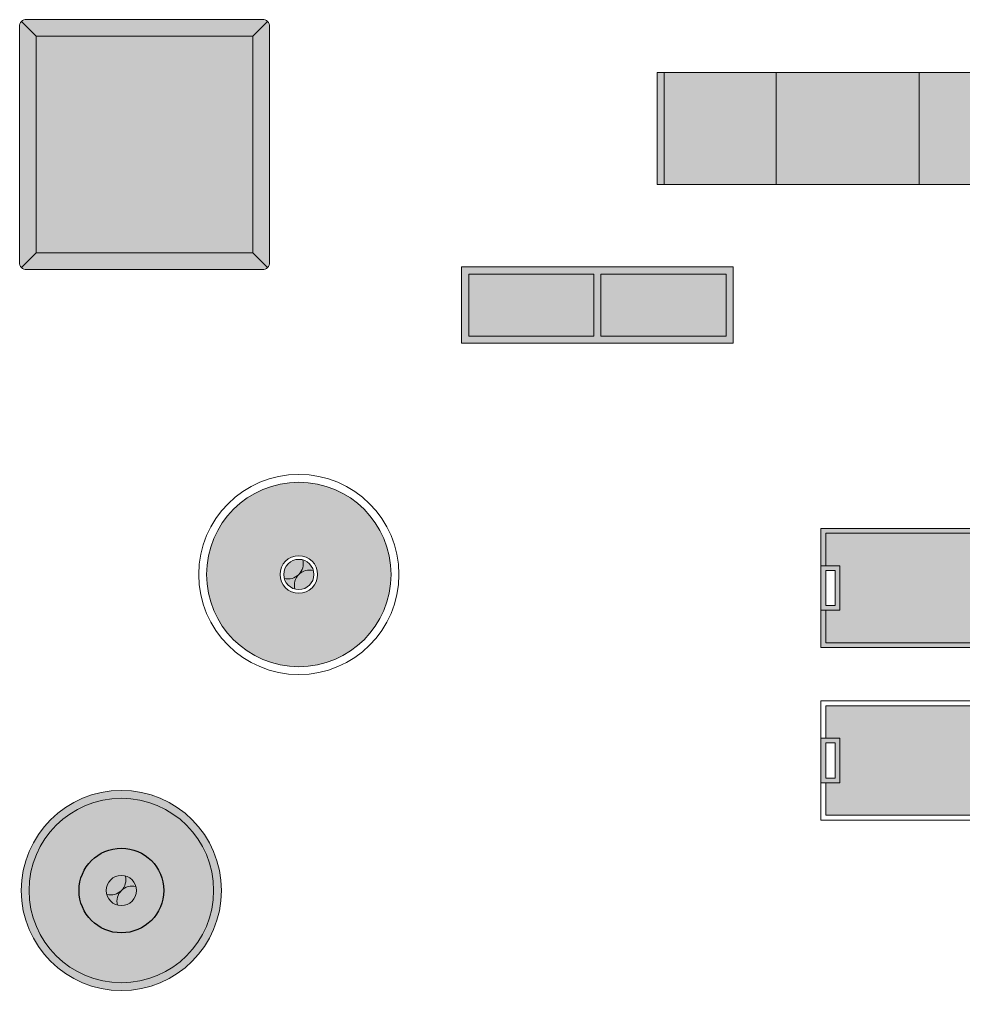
# Model space of a CAD drawing. Header units: metres. Extents: x 266 to 276.3, y 144.8 to 155.
# Drawn here: x 265.957 to 269.92, y 150.965 to 155.042 of the extents above; entities that cross this region are included whole.
import ezdxf

# ---------------------------------------------------------------- set-up
doc = ezdxf.new("R2010")
doc.units = ezdxf.units.M
doc.linetypes.add('HIDDEN2', pattern=[4.7625, 3.175, -1.5875])
for name, color, linetype, lineweight in [('cotas', 250, 'Continuous', 5), ('estofado', 7, 'Continuous', 25), ('mesa', 7, 'Continuous', 9), ('moveis', 254, 'Continuous', 5), ('parede', 7, 'Continuous', 30)]:
    doc.layers.add(name, color=color, linetype=linetype, lineweight=lineweight)

# ---------------------------------------------------------------- blocks, each defined once
blk = doc.blocks.new('Aparador Angra')
at = {"layer": 'mesa', "ltscale": 0.01}
h = blk.add_hatch(color=34, dxfattribs=at)
h.dxf.hatch_style = 1
h.set_gradient(color1=(104, 74, 44), color2=(14, 10, 6), one_color=1, tint=0.04, name='CURVED')
h.paths.add_polyline_path([(-0.73, -0.02), (-0.73, -0.1563), (-0.6709, -0.1563), (-0.6709, -0.3437), (-0.73, -0.3437), (-0.73, -0.48), (0.73, -0.48), (0.73, -0.3437), (0.6709, -0.3437), (0.6709, -0.1563), (0.73, -0.1563), (0.73, -0.02)])
h = blk.add_hatch(color=34, dxfattribs=at)
h.dxf.hatch_style = 1
h.set_gradient(color1=(102, 117, 117), one_color=1, tint=1, name='INVCYLINDER')
h.paths.add_polyline_path([(-0.6709, -0.1563), (-0.75, -0.1563), (-0.75, -0.3437), (-0.6709, -0.3437)])
h.paths.add_polyline_path([(-0.6909, -0.1763), (-0.6909, -0.3237), (-0.73, -0.3237), (-0.73, -0.1763)], flags=16)
h = blk.add_hatch(color=34, dxfattribs=at)
h.dxf.hatch_style = 1
h.set_gradient(color1=(102, 117, 117), one_color=1, tint=1, name='INVCYLINDER')
h.paths.add_polyline_path([(0.6709, -0.1563), (0.6709, -0.3437), (0.75, -0.3437), (0.75, -0.1563)])
h.paths.add_polyline_path([(0.73, -0.1763), (0.73, -0.3237), (0.6909, -0.3237), (0.6909, -0.1763)], flags=16)
at = {"layer": 'mesa', "color": 34, "ltscale": 0.01}
blk.add_lwpolyline([(-0.75, -0.5), (0.75, -0.5), (0.75, 0), (-0.75, 0)], close=True, dxfattribs=at)
for points in [[(0.73, -0.1563), (0.73, -0.02), (-0.73, -0.02), (-0.73, -0.1563)], [(-0.73, -0.3437), (-0.73, -0.48), (0.73, -0.48), (0.73, -0.3437)]]:
    blk.add_lwpolyline(points, dxfattribs=at)
at = {"layer": 'mesa', "color": 252, "ltscale": 0.01}
for points in [[(-0.75, -0.1563), (-0.6709, -0.1563), (-0.6709, -0.3437), (-0.75, -0.3437)], [(0.75, -0.1563), (0.6709, -0.1563), (0.6709, -0.3437), (0.75, -0.3437)], [(-0.73, -0.1763), (-0.6909, -0.1763), (-0.6909, -0.3237), (-0.73, -0.3237)], [(0.73, -0.1763), (0.6909, -0.1763), (0.6909, -0.3237), (0.73, -0.3237)]]:
    blk.add_lwpolyline(points, close=True, dxfattribs=at)
blk = doc.blocks.new('Mesa com madeira')
at = {"layer": 'estofado', "lineweight": 9, "ltscale": 0.1}
h = blk.add_hatch(color=256, dxfattribs=at)
h.dxf.hatch_style = 1
h.set_gradient(color1=(221, 225, 228), one_color=1, tint=1, name='SPHERICAL')
h.paths.add_polyline_path([(-0.455, -0.07), (-0.5162, -0.0088, 0.198912), (-0.525, -0.03), (-0.525, -1.02, 0.198912), (-0.5162, -1.0412), (-0.455, -0.98)])
h.paths.add_polyline_path([(0.5162, -0.0088, 0.198912), (0.495, 0), (-0.495, 0, 0.198912), (-0.5162, -0.0088), (-0.455, -0.07), (0.455, -0.07)])
h.paths.add_polyline_path([(0.525, -0.03, 0.198912), (0.5162, -0.0088), (0.455, -0.07), (0.455, -0.98), (0.5162, -1.0412, 0.198912), (0.525, -1.02)])
h.paths.add_polyline_path([(0.455, -0.98), (-0.455, -0.98), (-0.5162, -1.0412, 0.198912), (-0.495, -1.05), (0.495, -1.05, 0.198912), (0.5162, -1.0412)])
h = blk.add_hatch(color=256, dxfattribs=at)
h.dxf.hatch_style = 1
h.set_gradient(color1=(231, 186, 141), color2=(217, 145, 74), one_color=1, tint=0.57, name='CYLINDER')
h.paths.add_polyline_path([(0.455, -0.07), (-0.455, -0.07), (-0.455, -0.98), (0.455, -0.98)])
for p, q in [((-0.455, -0.07), (-0.5162, -0.0088)), ((0.455, -0.07), (0.5162, -0.0088)), ((-0.455, -0.98), (-0.5162, -1.0412)), ((0.455, -0.98), (0.5162, -1.0412))]:
    blk.add_line(p, q, dxfattribs=at)
blk.add_lwpolyline([(-0.495, -1.05), (0.495, -1.05, 0.414214), (0.525, -1.02), (0.525, -0.03, 0.414214), (0.495, 0), (-0.495, 0, 0.414214), (-0.525, -0.03), (-0.525, -1.02, 0.414214)], format="xyb", close=True, dxfattribs=at)
blk.add_lwpolyline([(-0.455, -0.98), (0.455, -0.98), (0.455, -0.07), (-0.455, -0.07)], close=True, dxfattribs=at)
blk = doc.blocks.new('Bandejão Branco')
at = {"layer": 'mesa', "lineweight": 5, "ltscale": 0.1}
h = blk.add_hatch(color=256, dxfattribs=at)
h.dxf.hatch_style = 1
h.set_gradient(color1=(215, 217, 218), one_color=1, tint=1, name='INVCURVED')
h.paths.add_polyline_path([(0.75, 0), (-0.75, 0), (-0.75, -0.1563), (-0.73, -0.1563), (-0.73, -0.02), (0.73, -0.02), (0.73, -0.1563), (0.75, -0.1563)])
h = blk.add_hatch(color=256, dxfattribs=at)
h.dxf.hatch_style = 1
h.set_gradient(color1=(215, 217, 218), one_color=1, tint=1)
h.paths.add_polyline_path([(0.6709, -0.1563), (0.73, -0.1563), (0.73, -0.02), (-0.73, -0.02), (-0.73, -0.1563), (-0.6709, -0.1563), (-0.6709, -0.3437), (-0.73, -0.3437), (-0.73, -0.48), (0.73, -0.48), (0.73, -0.3437), (0.6709, -0.3437)])
h = blk.add_hatch(color=256, dxfattribs=at)
h.dxf.hatch_style = 1
h.set_gradient(color1=(215, 217, 218), color2=(76, 80, 82), one_color=1, tint=0.31)
h.paths.add_polyline_path([(-0.6709, -0.1563), (-0.75, -0.1563), (-0.75, -0.3437), (-0.6709, -0.3437)])
h.paths.add_polyline_path([(-0.73, -0.1763), (-0.6909, -0.1763), (-0.6909, -0.3237), (-0.73, -0.3237)], flags=16)
h = blk.add_hatch(color=256, dxfattribs=at)
h.dxf.hatch_style = 1
h.set_gradient(color1=(215, 217, 218), color2=(76, 80, 82), one_color=1, tint=0.31)
h.paths.add_polyline_path([(0.75, -0.1563), (0.6709, -0.1563), (0.6709, -0.3437), (0.75, -0.3437)])
h.paths.add_polyline_path([(0.6909, -0.1763), (0.73, -0.1763), (0.73, -0.3237), (0.6909, -0.3237)], flags=16)
h = blk.add_hatch(color=256, dxfattribs=at)
h.dxf.hatch_style = 1
h.set_gradient(color1=(215, 217, 218), one_color=1, tint=1, name='INVCURVED')
h.paths.add_polyline_path([(0.75, -0.3437), (0.73, -0.3437), (0.73, -0.48), (-0.73, -0.48), (-0.73, -0.3437), (-0.75, -0.3437), (-0.75, -0.5), (0.75, -0.5)])
at = {"layer": 'mesa', "ltscale": 0.01}
for points in [[(-0.75, -0.5), (0.75, -0.5), (0.75, 0), (-0.75, 0)], [(-0.75, -0.1563), (-0.6709, -0.1563), (-0.6709, -0.3437), (-0.75, -0.3437)], [(0.75, -0.1563), (0.6709, -0.1563), (0.6709, -0.3437), (0.75, -0.3437)], [(-0.73, -0.1763), (-0.6909, -0.1763), (-0.6909, -0.3237), (-0.73, -0.3237)], [(0.73, -0.1763), (0.6909, -0.1763), (0.6909, -0.3237), (0.73, -0.3237)]]:
    blk.add_lwpolyline(points, close=True, dxfattribs=at)
for points in [[(0.73, -0.1563), (0.73, -0.02), (-0.73, -0.02), (-0.73, -0.1563)], [(-0.73, -0.3437), (-0.73, -0.48), (0.73, -0.48), (0.73, -0.3437)]]:
    blk.add_lwpolyline(points, dxfattribs=at)
blk = doc.blocks.new('Mesa tampo vermelho Telasul')
at = {"layer": 'mesa', "ltscale": 0.5}
h = blk.add_hatch(color=256, dxfattribs=at)
h.dxf.hatch_style = 1
h.set_gradient(color1=(242, 82, 38), color2=(222, 58, 13), one_color=1, tint=0.46, name='SPHERICAL')
h.paths.add_polyline_path([(-0.3872, 0, 1), (0.3872, 0, 1)])
h.paths.add_polyline_path([(0.0788, 0, -1), (-0.0788, 0, -1)], flags=16)
h.paths.add_polyline_path([(0.0634, 0, -1), (-0.0634, 0, -1)], flags=0)
h = blk.add_hatch(color=256, dxfattribs=at)
h.dxf.hatch_style = 1
h.set_gradient(color1=(198, 201, 205), one_color=1, tint=1, name='INVSPHERICAL')
h.paths.add_polyline_path([(-0.0164, 0.0612, 0.267949), (-0.0612, 0.0164, -0.267949), (0, 0, -0.267949)])
h = blk.add_hatch(color=256, dxfattribs=at)
h.dxf.hatch_style = 1
h.set_gradient(color1=(198, 201, 205), one_color=1, tint=1, name='INVSPHERICAL')
h.paths.add_polyline_path([(-0.0164, 0.0612, 0.57735), (0.0612, -0.0164, 0.065543), (0.0634, 0, 0.493145)])
h = blk.add_hatch(color=256, dxfattribs=at)
h.dxf.hatch_style = 1
h.set_gradient(color1=(198, 201, 205), one_color=1, tint=1, name='INVSPHERICAL')
h.paths.add_polyline_path([(-0.0612, 0.0164, 0.065543), (-0.0634, 0, 0.493145), (0.0164, -0.0612, 0.57735)])
h = blk.add_hatch(color=256, dxfattribs=at)
h.dxf.hatch_style = 1
h.set_gradient(color1=(198, 201, 205), one_color=1, tint=1, name='INVSPHERICAL')
h.paths.add_polyline_path([(0.0612, -0.0164, -0.267949), (0, 0, -0.267949), (0.0164, -0.0612, 0.267949)])
blk.add_circle((0, 0), 0.42, dxfattribs=at)
at = {"layer": 'moveis', "color": 253, "lineweight": 5, "ltscale": 0.1}
for radius in [0.3872, 0.0788]:
    blk.add_circle((0, 0), radius, dxfattribs=at)
at = {"layer": 'moveis', "color": 0, "lineweight": 5, "ltscale": 0.1}
blk.add_circle((0, 0), 0.0634, dxfattribs=at)
at = {"layer": 'moveis', "color": 253, "lineweight": 5, "ltscale": 0.1}
for centre, start, end in [((0.0448, 0.0448), 165, 285), ((-0.0448, -0.0448), 345, 105)]:
    blk.add_arc(centre, 0.0634, start, end, dxfattribs=at)
blk = doc.blocks.new('Mesa Open tampo incolor')
at = {"layer": 'estofado', "ltscale": 0.8}
h = blk.add_hatch(color=256, dxfattribs=at)
h.dxf.hatch_style = 1
h.set_gradient(color1=(222, 224, 227), one_color=1, tint=1, name='INVSPHERICAL')
h.paths.add_polyline_path([(-0.42, 0, 1), (0.42, 0, 1)])
h.paths.add_polyline_path([(0.3872, 0, -1), (-0.3872, 0, -1)], flags=16)
h.paths.add_polyline_path([(0.1778, 0, -1), (-0.1778, 0, -1)], flags=0)
h.paths.add_polyline_path([(0.0634, 0, -1), (-0.0634, 0, -1)], flags=0)
h = blk.add_hatch(color=256, dxfattribs=at)
h.dxf.hatch_style = 1
h.set_gradient(color1=(222, 224, 227), one_color=1, tint=1, name='INVSPHERICAL')
h.paths.add_polyline_path([(-0.3872, 0, 1), (0.3872, 0, 1)])
h.paths.add_polyline_path([(0.1778, 0, -1), (-0.1778, 0, -1)], flags=16)
h.paths.add_polyline_path([(0.0634, 0, -1), (-0.0634, 0, -1)], flags=0)
h = blk.add_hatch(color=256, dxfattribs=at)
h.dxf.hatch_style = 1
h.set_gradient(color1=(192, 195, 201), one_color=1, tint=1, name='SPHERICAL')
h.paths.add_polyline_path([(-0.1778, 0, 1), (0.1778, 0, 1)])
h.paths.add_polyline_path([(0.0634, 0, -1), (-0.0634, 0, -1)], flags=16)
h = blk.add_hatch(color=0, dxfattribs=at)
h.dxf.hatch_style = 1
h.set_gradient(color1=(198, 201, 205), one_color=1, tint=1, name='INVSPHERICAL')
h.paths.add_polyline_path([(0.0164, 0.0612, 0.493145), (-0.0634, 0, 0.065543), (-0.0612, -0.0164, 0.57735)])
h = blk.add_hatch(color=256, dxfattribs=at)
h.dxf.hatch_style = 1
h.set_gradient(color1=(198, 201, 205), one_color=1, tint=1, name='INVSPHERICAL')
h.paths.add_polyline_path([(0.0164, 0.0612, -0.267949), (0, 0, -0.267949), (0.0612, 0.0164, 0.267949)])
h.paths.add_polyline_path([(0, 0, -0.267949), (-0.0612, -0.0164, 0.267949), (-0.0164, -0.0612, -0.267949)])
h = blk.add_hatch(color=256, dxfattribs=at)
h.dxf.hatch_style = 1
h.set_gradient(color1=(198, 201, 205), one_color=1, tint=1, name='INVSPHERICAL')
h.paths.add_polyline_path([(0.0634, 0, 0.065543), (0.0612, 0.0164, 0.57735), (-0.0164, -0.0612, 0.493145)])
at = {"layer": 'estofado', "linetype": 'HIDDEN2', "ltscale": 0.8}
blk.add_circle((0, 0), 0.1778, dxfattribs=at)
at = {"layer": 'mesa', "ltscale": 0.5}
blk.add_circle((0, 0), 0.42, dxfattribs=at)
at = {"layer": 'moveis', "color": 253, "lineweight": 5, "ltscale": 0.1}
blk.add_circle((0, 0), 0.3872, dxfattribs=at)
at = {"layer": 'moveis', "color": 0, "lineweight": 5, "ltscale": 0.1}
blk.add_circle((0, 0), 0.0634, dxfattribs=at)
at = {"layer": 'moveis', "color": 253, "lineweight": 5, "ltscale": 0.1}
for centre, start, end in [((-0.0448, 0.0448), 255, 15), ((0.0448, -0.0448), 75, 195)]:
    blk.add_arc(centre, 0.0634, start, end, dxfattribs=at)
blk = doc.blocks.new('Rack Turim - Niruma')
at = {"layer": 'parede', "ltscale": 0.5}
h = blk.add_hatch(color=256, dxfattribs=at)
h.set_gradient(color1=(144, 109, 96), color2=(167, 135, 123), one_color=1, tint=0.57, name='INVCYLINDER')
h.paths.add_polyline_path([(-0.77, 0), (-0.8, 0), (-0.8, -0.47), (-0.77, -0.47)])
h = blk.add_hatch(color=256, dxfattribs=at)
h.set_gradient(color1=(246, 255, 240), one_color=1, tint=1, name='CURVED')
h.paths.add_polyline_path([(-0.3, 0), (-0.77, 0), (-0.77, -0.47), (-0.3, -0.47)])
h.paths.add_polyline_path([(0.77, 0), (0.3, 0), (0.3, -0.47), (0.77, -0.47)])
h = blk.add_hatch(color=256, dxfattribs=at)
h.set_gradient(color1=(144, 109, 96), color2=(167, 135, 123), one_color=1, tint=0.57, name='INVCYLINDER')
h.paths.add_polyline_path([(0.8, 0), (0.77, 0), (0.77, -0.47), (0.8, -0.47)])
h = blk.add_hatch(color=256, dxfattribs=at)
h.set_gradient(color1=(144, 109, 96), color2=(167, 135, 123), one_color=1, tint=0.57, name='SPHERICAL')
h.paths.add_polyline_path([(0.3, 0), (-0.3, 0), (-0.3, -0.47), (0.3, -0.47)])
at = {"layer": 'parede', "lineweight": 5, "ltscale": 0.5}
for p, q in [((-0.8, 0), (-0.8, -0.47)), ((0.8, 0), (-0.8, 0)), ((-0.77, 0), (-0.77, -0.47)), ((-0.3, 0), (-0.3, -0.47)), ((0.3, -0.47), (0.3, 0)), ((0.77, -0.47), (0.77, 0)), ((0.8, -0.47), (0.8, 0)), ((-0.8, -0.47), (0.8, -0.47))]:
    blk.add_line(p, q, dxfattribs=at)
blk = doc.blocks.new('Aparador Adria marrom')
at = {"layer": 'cotas', "lineweight": 5, "ltscale": 0.1}
h = blk.add_hatch(color=256, dxfattribs=at)
h.set_gradient(color1=(200, 203, 208), one_color=1, tint=1, name='CYLINDER')
h.paths.add_polyline_path([(-0.57, 0), (-0.57, -0.32), (0.57, -0.32), (0.57, 0)])
h.paths.add_polyline_path([(0.015, -0.03), (0.54, -0.03), (0.54, -0.29), (0.015, -0.29)], flags=16)
h.paths.add_polyline_path([(-0.015, -0.03), (-0.015, -0.29), (-0.54, -0.29), (-0.54, -0.03)], flags=16)
h = blk.add_hatch(color=256, dxfattribs=at)
h.set_gradient(color1=(132, 93, 72), color2=(102, 72, 56), one_color=1, tint=0.31, name='CURVED')
h.paths.add_polyline_path([(-0.54, -0.03), (-0.54, -0.29), (-0.015, -0.29), (-0.015, -0.03)])
h = blk.add_hatch(color=256, dxfattribs=at)
h.set_gradient(color1=(132, 93, 72), color2=(102, 72, 56), one_color=1, tint=0.31, name='CURVED')
h.paths.add_polyline_path([(0.015, -0.03), (0.015, -0.29), (0.54, -0.29), (0.54, -0.03)])
at = {"layer": 'mesa', "lineweight": 5, "ltscale": 0.1}
for p, q in [((-0.015, -0.03), (-0.015, -0.29)), ((0.015, -0.03), (0.015, -0.29))]:
    blk.add_line(p, q, dxfattribs=at)
blk.add_lwpolyline([(-0.57, -0.32), (0.57, -0.32), (0.57, 0), (-0.57, 0)], close=True, dxfattribs=at)
for points in [[(-0.015, -0.03), (-0.54, -0.03), (-0.54, -0.29), (-0.015, -0.29)], [(0.015, -0.29), (0.54, -0.29), (0.54, -0.03), (0.015, -0.03)]]:
    blk.add_lwpolyline(points, dxfattribs=at)

msp = doc.modelspace()

# ---------------------------------------------------------------- block references
at = {"layer": 'cotas', "lineweight": 5}
msp.add_blockref('Aparador Adria marrom', (268.3828, 154.0028), dxfattribs=at)
at = {"layer": 'estofado', "lineweight": 9}
msp.add_blockref('Mesa com madeira', (266.4823, 155.0416), dxfattribs=at)
at = {"layer": 'estofado'}
msp.add_blockref('Mesa Open tampo incolor', (266.3852, 151.3855), dxfattribs=at)
at = {"layer": 'mesa', "rotation": 270}
msp.add_blockref('Mesa tampo vermelho Telasul', (267.1298, 152.712), dxfattribs=at)
at = {"layer": 'mesa', "lineweight": 5}
msp.add_blockref('Bandejão Branco', (270.0713, 152.9052), dxfattribs=at)
at = {"layer": 'mesa', "color": 34}
msp.add_blockref('Aparador Angra', (270.0713, 152.1811), dxfattribs=at)
at = {"layer": 'parede'}
msp.add_blockref('Rack Turim - Niruma', (269.4337, 154.8194), dxfattribs=at)

doc.saveas('drawing.dxf')
